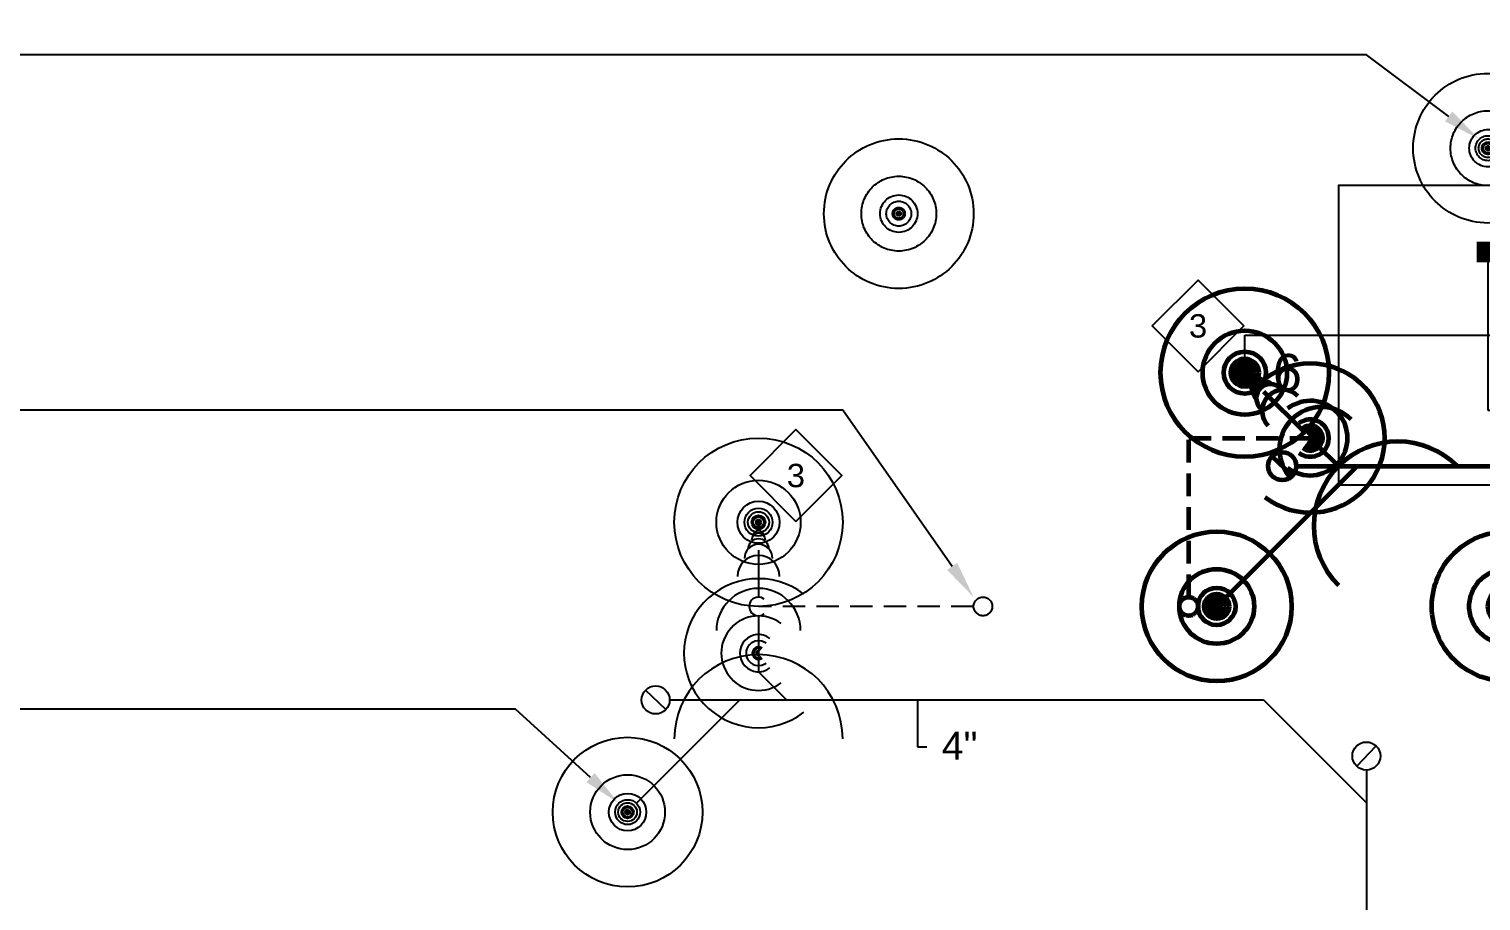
# Model space of a CAD drawing. Extents: x -29500 to 23517, y -2581 to 1886.
# Drawn here: x -3226 to -2760.3, y 593.7 to 873.4 of the extents above; entities that cross this region are included whole.
import ezdxf
from ezdxf import colors
from ezdxf.entities.mleader import LeaderData, LeaderLine
from ezdxf.enums import TextEntityAlignment as Align
from ezdxf.math import Vec2, Vec3

# ---------------------------------------------------------------- set-up
doc = ezdxf.new("R2010")
doc.units = 0
doc.header["$LTSCALE"] = 36
doc.header["$MEASUREMENT"] = 0
doc.linetypes.add('VENT', pattern=[0.3, 0.2, -0.1])
for name, color, linetype in [('G-ANNO-TEXT', 70, 'Continuous'), ('G-ANNO-TEXT @ 96', 70, 'Continuous'), ('P-GD-N', 3, 'Continuous'), ('P-GD-N @ 1 (1)', 3, 'Continuous'), ('P-GD-N @ 1 (2)', 3, 'Continuous'), ('P-GD-N @ 12', 3, 'Continuous'), ('P-GD-N @ 128', 3, 'Continuous'), ('P-GD-N @ 16', 3, 'Continuous'), ('P-GD-N @ 192', 3, 'Continuous'), ('P-GD-N @ 2', 3, 'Continuous'), ('P-GD-N @ 24', 3, 'Continuous'), ('P-GD-N @ 384', 3, 'Continuous'), ('P-GD-N @ 4', 3, 'Continuous'), ('P-GD-N @ 48', 3, 'Continuous'), ('P-GD-N @ 64', 3, 'Continuous'), ('P-GD-N @ 768', 3, 'Continuous'), ('P-GD-N @ 8', 3, 'Continuous'), ('P-GD-N @ 96', 3, 'Continuous'), ('P-GV-N', 3, 'VENT'), ('P-GV-N @ 1 (1)', 3, 'VENT'), ('P-GV-N @ 1 (2)', 3, 'VENT'), ('P-GV-N @ 12', 3, 'VENT'), ('P-GV-N @ 128', 3, 'VENT'), ('P-GV-N @ 16', 3, 'VENT'), ('P-GV-N @ 192', 3, 'VENT'), ('P-GV-N @ 2', 3, 'VENT'), ('P-GV-N @ 24', 3, 'VENT'), ('P-GV-N @ 384', 3, 'VENT'), ('P-GV-N @ 4', 3, 'VENT'), ('P-GV-N @ 48', 3, 'VENT'), ('P-GV-N @ 64', 3, 'VENT'), ('P-GV-N @ 768', 3, 'VENT'), ('P-GV-N @ 8', 3, 'VENT'), ('P-GV-N @ 96', 3, 'VENT'), ('P-TP-N', 4, 'Continuous'), ('P-TP-N @ 1 (1)', 4, 'Continuous'), ('P-TP-N @ 1 (2)', 4, 'Continuous'), ('P-TP-N @ 128', 4, 'Continuous'), ('P-TP-N @ 192', 4, 'Continuous'), ('P-TP-N @ 384', 4, 'Continuous'), ('P-TP-N @ 48', 4, 'Continuous'), ('P-TP-N @ 64', 4, 'Continuous'), ('P-TP-N @ 768', 4, 'Continuous'), ('P-TP-N @ 96', 4, 'Continuous')]:
    doc.layers.add(name, color=color, linetype=linetype)
doc.layers.add('P-SAN-DFU', color=7, linetype='Continuous', plot=False)
for name, color, linetype, lineweight in [('P-SAN-N', 6, 'Continuous', 60), ('P-SAN-N @ 1 (1)', 6, 'Continuous', 60), ('P-SAN-N @ 1 (2)', 6, 'Continuous', 60), ('P-SAN-N @ 12', 6, 'Continuous', 60), ('P-SAN-N @ 128', 6, 'Continuous', 60), ('P-SAN-N @ 16', 6, 'Continuous', 60), ('P-SAN-N @ 192', 6, 'Continuous', 60), ('P-SAN-N @ 2', 6, 'Continuous', 60), ('P-SAN-N @ 24', 6, 'Continuous', 60), ('P-SAN-N @ 384', 6, 'Continuous', 60), ('P-SAN-N @ 4', 6, 'Continuous', 60), ('P-SAN-N @ 48', 6, 'Continuous', 60), ('P-SAN-N @ 64', 6, 'Continuous', 60), ('P-SAN-N @ 768', 6, 'Continuous', 60), ('P-SAN-N @ 8', 6, 'Continuous', 60), ('P-SAN-N @ 96', 6, 'Continuous', 60), ('P-SANV-N', 5, 'VENT', 60), ('P-SANV-N @ 1 (1)', 5, 'VENT', 60), ('P-SANV-N @ 1 (2)', 5, 'VENT', 60), ('P-SANV-N @ 12', 5, 'VENT', 60), ('P-SANV-N @ 128', 5, 'VENT', 60), ('P-SANV-N @ 16', 5, 'VENT', 60), ('P-SANV-N @ 192', 5, 'VENT', 60), ('P-SANV-N @ 2', 5, 'VENT', 60), ('P-SANV-N @ 24', 5, 'VENT', 60), ('P-SANV-N @ 384', 5, 'VENT', 60), ('P-SANV-N @ 4', 5, 'VENT', 60), ('P-SANV-N @ 48', 5, 'VENT', 60), ('P-SANV-N @ 64', 5, 'VENT', 60), ('P-SANV-N @ 768', 5, 'VENT', 60), ('P-SANV-N @ 8', 5, 'VENT', 60), ('P-SANV-N @ 96', 5, 'VENT', 60)]:
    doc.layers.add(name, color=color, linetype=linetype, lineweight=lineweight)
doc.styles.add('Arial', font='arial.ttf')
doc.dimstyles.new('Loop096', dxfattribs={"dimscale": 0, "dimtxt": 0.09375, "dimasz": 0.03125, "dimexe": 0.0625, "dimexo": 0.0625, "dimgap": 0.09375, "dimtad": 1, "dimdec": 4, "dimzin": 3, "dimdsep": 46, "dimlunit": 4, "dimtxsty": 'Arial', "dimblk": 'OBLIQUE', "dimcen": 0.09375, "dimdle": 0.0625, "dimclrd": 256, "dimclre": 256, "dimclrt": 256, "dimadec": 4, "dimazin": 0, "dimtfac": 0.8, "dimtdec": 4, "dimtix": 1, "dimtofl": 0, "dimtmove": 1, "dimatfit": 0, "dimldrblk": 'LeaderNoteBlock', "dimfxl": 1, "dimfrac": 1, "dimtolj": 1, "dimtzin": 0, "dimlwd": -1, "dimlwe": -1, "dimarcsym": 0})

# ---------------------------------------------------------------- blocks, each defined once
blk = doc.blocks.new('*U6')
blk.add_circle((0, 0), 0.03125)
blk = doc.blocks.new('*U1202')
at = {"layer": 'P-GD-N @ 1 (1)'}
blk.add_blockref('*U6', (-3034, 622.15), dxfattribs=at)
at = {"layer": 'P-GD-N @ 1 (2)'}
blk.add_blockref('*U6', (-3034, 622.15), dxfattribs=at)
at = {"layer": 'P-GD-N @ 12', "xscale": 12, "yscale": 12, "zscale": 12}
blk.add_blockref('*U6', (-3034, 622.15), dxfattribs=at)
at = {"layer": 'P-GD-N @ 128', "xscale": 128, "yscale": 128, "zscale": 128}
blk.add_blockref('*U6', (-3034, 622.15), dxfattribs=at)
at = {"layer": 'P-GD-N @ 16', "xscale": 16, "yscale": 16, "zscale": 16}
blk.add_blockref('*U6', (-3034, 622.15), dxfattribs=at)
at = {"layer": 'P-GD-N @ 192', "xscale": 192, "yscale": 192, "zscale": 192}
blk.add_blockref('*U6', (-3034, 622.15), dxfattribs=at)
at = {"layer": 'P-GD-N @ 2', "xscale": 2, "yscale": 2, "zscale": 2}
blk.add_blockref('*U6', (-3034, 622.15), dxfattribs=at)
at = {"layer": 'P-GD-N @ 24', "xscale": 24, "yscale": 24, "zscale": 24}
blk.add_blockref('*U6', (-3034, 622.15), dxfattribs=at)
at = {"layer": 'P-GD-N @ 384', "xscale": 384, "yscale": 384, "zscale": 384}
blk.add_blockref('*U6', (-3034, 622.15), dxfattribs=at)
at = {"layer": 'P-GD-N @ 4', "xscale": 4, "yscale": 4, "zscale": 4}
blk.add_blockref('*U6', (-3034, 622.15), dxfattribs=at)
at = {"layer": 'P-GD-N @ 48', "xscale": 48, "yscale": 48, "zscale": 48}
blk.add_blockref('*U6', (-3034, 622.15), dxfattribs=at)
at = {"layer": 'P-GD-N @ 64', "xscale": 64, "yscale": 64, "zscale": 64}
blk.add_blockref('*U6', (-3034, 622.15), dxfattribs=at)
at = {"layer": 'P-GD-N @ 768', "xscale": 768, "yscale": 768, "zscale": 768}
blk.add_blockref('*U6', (-3034, 622.15), dxfattribs=at)
at = {"layer": 'P-GD-N @ 8', "xscale": 8, "yscale": 8, "zscale": 8}
blk.add_blockref('*U6', (-3034, 622.15), dxfattribs=at)
at = {"layer": 'P-GD-N @ 96', "xscale": 96, "yscale": 96, "zscale": 96}
blk.add_blockref('*U6', (-3034, 622.15), dxfattribs=at)
blk = doc.blocks.new('*U1211')
at = {"layer": 'P-GV-N @ 1 (1)'}
blk.add_blockref('*U6', (-2947, 814.15), dxfattribs=at)
at = {"layer": 'P-GV-N @ 1 (2)'}
blk.add_blockref('*U6', (-2947, 814.15), dxfattribs=at)
at = {"layer": 'P-GV-N @ 12', "xscale": 12, "yscale": 12, "zscale": 12}
blk.add_blockref('*U6', (-2947, 814.15), dxfattribs=at)
at = {"layer": 'P-GV-N @ 128', "xscale": 128, "yscale": 128, "zscale": 128}
blk.add_blockref('*U6', (-2947, 814.15), dxfattribs=at)
at = {"layer": 'P-GV-N @ 16', "xscale": 16, "yscale": 16, "zscale": 16}
blk.add_blockref('*U6', (-2947, 814.15), dxfattribs=at)
at = {"layer": 'P-GV-N @ 192', "xscale": 192, "yscale": 192, "zscale": 192}
blk.add_blockref('*U6', (-2947, 814.15), dxfattribs=at)
at = {"layer": 'P-GV-N @ 2', "xscale": 2, "yscale": 2, "zscale": 2}
blk.add_blockref('*U6', (-2947, 814.15), dxfattribs=at)
at = {"layer": 'P-GV-N @ 24', "xscale": 24, "yscale": 24, "zscale": 24}
blk.add_blockref('*U6', (-2947, 814.15), dxfattribs=at)
at = {"layer": 'P-GV-N @ 384', "xscale": 384, "yscale": 384, "zscale": 384}
blk.add_blockref('*U6', (-2947, 814.15), dxfattribs=at)
at = {"layer": 'P-GV-N @ 4', "xscale": 4, "yscale": 4, "zscale": 4}
blk.add_blockref('*U6', (-2947, 814.15), dxfattribs=at)
at = {"layer": 'P-GV-N @ 48', "xscale": 48, "yscale": 48, "zscale": 48}
blk.add_blockref('*U6', (-2947, 814.15), dxfattribs=at)
at = {"layer": 'P-GV-N @ 64', "xscale": 64, "yscale": 64, "zscale": 64}
blk.add_blockref('*U6', (-2947, 814.15), dxfattribs=at)
at = {"layer": 'P-GV-N @ 768', "xscale": 768, "yscale": 768, "zscale": 768}
blk.add_blockref('*U6', (-2947, 814.15), dxfattribs=at)
at = {"layer": 'P-GV-N @ 8', "xscale": 8, "yscale": 8, "zscale": 8}
blk.add_blockref('*U6', (-2947, 814.15), dxfattribs=at)
at = {"layer": 'P-GV-N @ 96', "xscale": 96, "yscale": 96, "zscale": 96}
blk.add_blockref('*U6', (-2920, 688.15), dxfattribs=at)
blk = doc.blocks.new('*U1212')
at = {"layer": 'P-GV-N @ 1 (1)'}
blk.add_blockref('*U6', (-2758, 835.15), dxfattribs=at)
at = {"layer": 'P-GV-N @ 1 (2)'}
blk.add_blockref('*U6', (-2758, 835.15), dxfattribs=at)
at = {"layer": 'P-GV-N @ 12', "xscale": 12, "yscale": 12, "zscale": 12}
blk.add_blockref('*U6', (-2758, 835.15), dxfattribs=at)
at = {"layer": 'P-GV-N @ 128', "xscale": 128, "yscale": 128, "zscale": 128}
blk.add_blockref('*U6', (-2758, 835.15), dxfattribs=at)
at = {"layer": 'P-GV-N @ 16', "xscale": 16, "yscale": 16, "zscale": 16}
blk.add_blockref('*U6', (-2758, 835.15), dxfattribs=at)
at = {"layer": 'P-GV-N @ 192', "xscale": 192, "yscale": 192, "zscale": 192}
blk.add_blockref('*U6', (-2758, 835.15), dxfattribs=at)
at = {"layer": 'P-GV-N @ 2', "xscale": 2, "yscale": 2, "zscale": 2}
blk.add_blockref('*U6', (-2758, 835.15), dxfattribs=at)
at = {"layer": 'P-GV-N @ 24', "xscale": 24, "yscale": 24, "zscale": 24}
blk.add_blockref('*U6', (-2758, 835.15), dxfattribs=at)
at = {"layer": 'P-GV-N @ 384', "xscale": 384, "yscale": 384, "zscale": 384}
blk.add_blockref('*U6', (-2758, 835.15), dxfattribs=at)
at = {"layer": 'P-GV-N @ 4', "xscale": 4, "yscale": 4, "zscale": 4}
blk.add_blockref('*U6', (-2758, 835.15), dxfattribs=at)
at = {"layer": 'P-GV-N @ 48', "xscale": 48, "yscale": 48, "zscale": 48}
blk.add_blockref('*U6', (-2758, 835.15), dxfattribs=at)
at = {"layer": 'P-GV-N @ 64', "xscale": 64, "yscale": 64, "zscale": 64}
blk.add_blockref('*U6', (-2758, 835.15), dxfattribs=at)
at = {"layer": 'P-GV-N @ 768', "xscale": 768, "yscale": 768, "zscale": 768}
blk.add_blockref('*U6', (-2758, 835.15), dxfattribs=at)
at = {"layer": 'P-GV-N @ 8', "xscale": 8, "yscale": 8, "zscale": 8}
blk.add_blockref('*U6', (-2758, 835.15), dxfattribs=at)
at = {"layer": 'P-GV-N @ 96', "xscale": 96, "yscale": 96, "zscale": 96}
blk.add_blockref('*U6', (-2758, 835.15), dxfattribs=at)
blk = doc.blocks.new('*U1217')
at = {"layer": 'P-SAN-N @ 1 (1)'}
blk.add_blockref('*U6', (-2845, 688.15), dxfattribs=at)
at = {"layer": 'P-SAN-N @ 1 (2)'}
blk.add_blockref('*U6', (-2845, 688.15), dxfattribs=at)
at = {"layer": 'P-SAN-N @ 12', "xscale": 12, "yscale": 12, "zscale": 12}
blk.add_blockref('*U6', (-2845, 688.15), dxfattribs=at)
at = {"layer": 'P-SAN-N @ 128', "xscale": 128, "yscale": 128, "zscale": 128}
blk.add_blockref('*U6', (-2845, 688.15), dxfattribs=at)
at = {"layer": 'P-SAN-N @ 16', "xscale": 16, "yscale": 16, "zscale": 16}
blk.add_blockref('*U6', (-2845, 688.15), dxfattribs=at)
at = {"layer": 'P-SAN-N @ 192', "xscale": 192, "yscale": 192, "zscale": 192}
blk.add_blockref('*U6', (-2845, 688.15), dxfattribs=at)
at = {"layer": 'P-SAN-N @ 2', "xscale": 2, "yscale": 2, "zscale": 2}
blk.add_blockref('*U6', (-2845, 688.15), dxfattribs=at)
at = {"layer": 'P-SAN-N @ 24', "xscale": 24, "yscale": 24, "zscale": 24}
blk.add_blockref('*U6', (-2845, 688.15), dxfattribs=at)
at = {"layer": 'P-SAN-N @ 384', "xscale": 384, "yscale": 384, "zscale": 384}
blk.add_blockref('*U6', (-2845, 688.15), dxfattribs=at)
at = {"layer": 'P-SAN-N @ 4', "xscale": 4, "yscale": 4, "zscale": 4}
blk.add_blockref('*U6', (-2845, 688.15), dxfattribs=at)
at = {"layer": 'P-SAN-N @ 48', "xscale": 48, "yscale": 48, "zscale": 48}
blk.add_blockref('*U6', (-2845, 688.15), dxfattribs=at)
at = {"layer": 'P-SAN-N @ 64', "xscale": 64, "yscale": 64, "zscale": 64}
blk.add_blockref('*U6', (-2845, 688.15), dxfattribs=at)
at = {"layer": 'P-SAN-N @ 768', "xscale": 768, "yscale": 768, "zscale": 768}
blk.add_blockref('*U6', (-2845, 688.15), dxfattribs=at)
at = {"layer": 'P-SAN-N @ 8', "xscale": 8, "yscale": 8, "zscale": 8}
blk.add_blockref('*U6', (-2845, 688.15), dxfattribs=at)
at = {"layer": 'P-SAN-N @ 96', "xscale": 96, "yscale": 96, "zscale": 96}
blk.add_blockref('*U6', (-2845, 688.15), dxfattribs=at)
blk = doc.blocks.new('*U1218')
at = {"layer": 'P-SANV-N @ 1 (1)'}
blk.add_blockref('*U6', (-2752, 688.15), dxfattribs=at)
at = {"layer": 'P-SANV-N @ 1 (2)'}
blk.add_blockref('*U6', (-2752, 688.15), dxfattribs=at)
at = {"layer": 'P-SANV-N @ 12', "xscale": 12, "yscale": 12, "zscale": 12}
blk.add_blockref('*U6', (-2752, 688.15), dxfattribs=at)
at = {"layer": 'P-SANV-N @ 128', "xscale": 128, "yscale": 128, "zscale": 128}
blk.add_blockref('*U6', (-2752, 688.15), dxfattribs=at)
at = {"layer": 'P-SANV-N @ 16', "xscale": 16, "yscale": 16, "zscale": 16}
blk.add_blockref('*U6', (-2752, 688.15), dxfattribs=at)
at = {"layer": 'P-SANV-N @ 192', "xscale": 192, "yscale": 192, "zscale": 192}
blk.add_blockref('*U6', (-2752, 688.15), dxfattribs=at)
at = {"layer": 'P-SANV-N @ 2', "xscale": 2, "yscale": 2, "zscale": 2}
blk.add_blockref('*U6', (-2752, 688.15), dxfattribs=at)
at = {"layer": 'P-SANV-N @ 24', "xscale": 24, "yscale": 24, "zscale": 24}
blk.add_blockref('*U6', (-2752, 688.15), dxfattribs=at)
at = {"layer": 'P-SANV-N @ 384', "xscale": 384, "yscale": 384, "zscale": 384}
blk.add_blockref('*U6', (-2752, 688.15), dxfattribs=at)
at = {"layer": 'P-SANV-N @ 4', "xscale": 4, "yscale": 4, "zscale": 4}
blk.add_blockref('*U6', (-2752, 688.15), dxfattribs=at)
at = {"layer": 'P-SANV-N @ 48', "xscale": 48, "yscale": 48, "zscale": 48}
blk.add_blockref('*U6', (-2752, 688.15), dxfattribs=at)
at = {"layer": 'P-SANV-N @ 64', "xscale": 64, "yscale": 64, "zscale": 64}
blk.add_blockref('*U6', (-2752, 688.15), dxfattribs=at)
at = {"layer": 'P-SANV-N @ 768', "xscale": 768, "yscale": 768, "zscale": 768}
blk.add_blockref('*U6', (-2752, 688.15), dxfattribs=at)
at = {"layer": 'P-SANV-N @ 8', "xscale": 8, "yscale": 8, "zscale": 8}
blk.add_blockref('*U6', (-2752, 688.15), dxfattribs=at)
at = {"layer": 'P-SANV-N @ 96', "xscale": 96, "yscale": 96, "zscale": 96}
blk.add_blockref('*U6', (-2854, 688.15), dxfattribs=at)
blk = doc.blocks.new('*U14')
at = {"linetype": 'Continuous'}
blk.add_circle((0, 0), 0.03516, dxfattribs=at)
blk.add_arc((0.09046, 0), 0.03516, 90, 270, dxfattribs=at)
blk = doc.blocks.new('*U1294')
at = {"layer": 'P-GD-N @ 1 (1)', "rotation": 270}
blk.add_blockref('*U14', (-2992, 715.15), dxfattribs=at)
at = {"layer": 'P-GD-N @ 1 (2)', "rotation": 270}
blk.add_blockref('*U14', (-2992, 715.15), dxfattribs=at)
at = {"layer": 'P-GD-N @ 12', "xscale": 12, "yscale": 12, "zscale": 12, "rotation": 270}
blk.add_blockref('*U14', (-2992, 715.15), dxfattribs=at)
at = {"layer": 'P-GD-N @ 128', "xscale": 128, "yscale": 128, "zscale": 128, "rotation": 270}
blk.add_blockref('*U14', (-2992, 715.15), dxfattribs=at)
at = {"layer": 'P-GD-N @ 16', "xscale": 16, "yscale": 16, "zscale": 16, "rotation": 270}
blk.add_blockref('*U14', (-2992, 715.15), dxfattribs=at)
at = {"layer": 'P-GD-N @ 192', "xscale": 192, "yscale": 192, "zscale": 192, "rotation": 270}
blk.add_blockref('*U14', (-2992, 715.15), dxfattribs=at)
at = {"layer": 'P-GD-N @ 2', "xscale": 2, "yscale": 2, "zscale": 2, "rotation": 270}
blk.add_blockref('*U14', (-2992, 715.15), dxfattribs=at)
at = {"layer": 'P-GD-N @ 24', "xscale": 24, "yscale": 24, "zscale": 24, "rotation": 270}
blk.add_blockref('*U14', (-2992, 715.15), dxfattribs=at)
at = {"layer": 'P-GD-N @ 384', "xscale": 384, "yscale": 384, "zscale": 384, "rotation": 270}
blk.add_blockref('*U14', (-2992, 715.15), dxfattribs=at)
at = {"layer": 'P-GD-N @ 4', "xscale": 4, "yscale": 4, "zscale": 4, "rotation": 270}
blk.add_blockref('*U14', (-2992, 715.15), dxfattribs=at)
at = {"layer": 'P-GD-N @ 48', "xscale": 48, "yscale": 48, "zscale": 48, "rotation": 270}
blk.add_blockref('*U14', (-2992, 715.15), dxfattribs=at)
at = {"layer": 'P-GD-N @ 64', "xscale": 64, "yscale": 64, "zscale": 64, "rotation": 270}
blk.add_blockref('*U14', (-2992, 715.15), dxfattribs=at)
at = {"layer": 'P-GD-N @ 768', "xscale": 768, "yscale": 768, "zscale": 768, "rotation": 270}
blk.add_blockref('*U14', (-2992, 715.15), dxfattribs=at)
at = {"layer": 'P-GD-N @ 8', "xscale": 8, "yscale": 8, "zscale": 8, "rotation": 270}
blk.add_blockref('*U14', (-2992, 715.15), dxfattribs=at)
at = {"layer": 'P-GD-N @ 96', "xscale": 96, "yscale": 96, "zscale": 96, "rotation": 270}
blk.add_blockref('*U14', (-2992, 715.15), dxfattribs=at)
blk = doc.blocks.new('FLOOR CLEAN OUT')
at = {"color": 7, "linetype": 'Continuous'}
blk.add_line((0.034, -0.0323), (-0.0341, 0.0321), dxfattribs=at)
at = {"linetype": 'Continuous'}
blk.add_circle((0, 0), 0.0469, dxfattribs=at)
blk = doc.blocks.new('*U1297')
at = {"layer": 'P-SAN-N @ 1 (1)', "rotation": 315}
blk.add_blockref('*U14', (-2836, 763.15), dxfattribs=at)
at = {"layer": 'P-SAN-N @ 1 (2)', "rotation": 315}
blk.add_blockref('*U14', (-2836, 763.15), dxfattribs=at)
at = {"layer": 'P-SAN-N @ 12', "xscale": 12, "yscale": 12, "zscale": 12, "rotation": 315}
blk.add_blockref('*U14', (-2836, 763.15), dxfattribs=at)
at = {"layer": 'P-SAN-N @ 128', "xscale": 128, "yscale": 128, "zscale": 128, "rotation": 315}
blk.add_blockref('*U14', (-2836, 763.15), dxfattribs=at)
at = {"layer": 'P-SAN-N @ 16', "xscale": 16, "yscale": 16, "zscale": 16, "rotation": 315}
blk.add_blockref('*U14', (-2836, 763.15), dxfattribs=at)
at = {"layer": 'P-SAN-N @ 192', "xscale": 192, "yscale": 192, "zscale": 192, "rotation": 315}
blk.add_blockref('*U14', (-2836, 763.15), dxfattribs=at)
at = {"layer": 'P-SAN-N @ 2', "xscale": 2, "yscale": 2, "zscale": 2, "rotation": 315}
blk.add_blockref('*U14', (-2836, 763.15), dxfattribs=at)
at = {"layer": 'P-SAN-N @ 24', "xscale": 24, "yscale": 24, "zscale": 24, "rotation": 315}
blk.add_blockref('*U14', (-2836, 763.15), dxfattribs=at)
at = {"layer": 'P-SAN-N @ 384', "xscale": 383.9999999999999, "yscale": 383.9999999999999, "zscale": 383.9999999999999, "rotation": 315}
blk.add_blockref('*U14', (-2836, 763.15), dxfattribs=at)
at = {"layer": 'P-SAN-N @ 4', "xscale": 4, "yscale": 4, "zscale": 4, "rotation": 315}
blk.add_blockref('*U14', (-2836, 763.15), dxfattribs=at)
at = {"layer": 'P-SAN-N @ 48', "xscale": 47.99999999999999, "yscale": 47.99999999999999, "zscale": 47.99999999999999, "rotation": 315}
blk.add_blockref('*U14', (-2836, 763.15), dxfattribs=at)
at = {"layer": 'P-SAN-N @ 64', "xscale": 64, "yscale": 64, "zscale": 64, "rotation": 315}
blk.add_blockref('*U14', (-2836, 763.15), dxfattribs=at)
at = {"layer": 'P-SAN-N @ 768', "xscale": 767.9999999999999, "yscale": 767.9999999999999, "zscale": 767.9999999999999, "rotation": 315}
blk.add_blockref('*U14', (-2836, 763.15), dxfattribs=at)
at = {"layer": 'P-SAN-N @ 8', "xscale": 8, "yscale": 8, "zscale": 8, "rotation": 315}
blk.add_blockref('*U14', (-2836, 763.15), dxfattribs=at)
at = {"layer": 'P-SAN-N @ 96', "xscale": 95.99999999999999, "yscale": 95.99999999999999, "zscale": 95.99999999999999, "rotation": 315}
blk.add_blockref('*U14', (-2836, 763.15), dxfattribs=at)
blk = doc.blocks.new('*U41')
at = {"linetype": 'Continuous'}
blk.add_arc((0, 0), 0.03112, 232.56697, 127.43303, dxfattribs=at)
blk = doc.blocks.new('*U1321')
at = {"layer": 'P-GD-N @ 1 (1)', "rotation": 180}
blk.add_blockref('*U41', (-2992, 673.15), dxfattribs=at)
at = {"layer": 'P-GD-N @ 1 (2)', "rotation": 180}
blk.add_blockref('*U41', (-2992, 673.15), dxfattribs=at)
at = {"layer": 'P-GD-N @ 12', "xscale": 12, "yscale": 12, "zscale": 12, "rotation": 180}
blk.add_blockref('*U41', (-2992, 673.15), dxfattribs=at)
at = {"layer": 'P-GD-N @ 128', "xscale": 128, "yscale": 128, "zscale": 128, "rotation": 180}
blk.add_blockref('*U41', (-2992, 673.15), dxfattribs=at)
at = {"layer": 'P-GD-N @ 16', "xscale": 16, "yscale": 16, "zscale": 16, "rotation": 180}
blk.add_blockref('*U41', (-2992, 673.15), dxfattribs=at)
at = {"layer": 'P-GD-N @ 192', "xscale": 192, "yscale": 192, "zscale": 192, "rotation": 180}
blk.add_blockref('*U41', (-2992, 673.15), dxfattribs=at)
at = {"layer": 'P-GD-N @ 2', "xscale": 2, "yscale": 2, "zscale": 2, "rotation": 180}
blk.add_blockref('*U41', (-2992, 673.15), dxfattribs=at)
at = {"layer": 'P-GD-N @ 24', "xscale": 24, "yscale": 24, "zscale": 24, "rotation": 180}
blk.add_blockref('*U41', (-2992, 673.15), dxfattribs=at)
at = {"layer": 'P-GD-N @ 384', "xscale": 384, "yscale": 384, "zscale": 384, "rotation": 180}
blk.add_blockref('*U41', (-2992, 673.15), dxfattribs=at)
at = {"layer": 'P-GD-N @ 4', "xscale": 4, "yscale": 4, "zscale": 4, "rotation": 180}
blk.add_blockref('*U41', (-2992, 673.15), dxfattribs=at)
at = {"layer": 'P-GD-N @ 48', "xscale": 48, "yscale": 48, "zscale": 48, "rotation": 180}
blk.add_blockref('*U41', (-2992, 673.15), dxfattribs=at)
at = {"layer": 'P-GD-N @ 64', "xscale": 64, "yscale": 64, "zscale": 64, "rotation": 180}
blk.add_blockref('*U41', (-2992, 673.15), dxfattribs=at)
at = {"layer": 'P-GD-N @ 768', "xscale": 768, "yscale": 768, "zscale": 768, "rotation": 180}
blk.add_blockref('*U41', (-2992, 673.15), dxfattribs=at)
at = {"layer": 'P-GD-N @ 8', "xscale": 8, "yscale": 8, "zscale": 8, "rotation": 180}
blk.add_blockref('*U41', (-2992, 673.15), dxfattribs=at)
at = {"layer": 'P-GD-N @ 96', "xscale": 96, "yscale": 96, "zscale": 96, "rotation": 180}
blk.add_blockref('*U41', (-2992, 688.15), dxfattribs=at)
blk = doc.blocks.new('DIAMOND TAG')
blk.add_lwpolyline([(0, -0.1533), (0.1533, 0), (0, 0.1533), (-0.1533, 0)], close=True)
at = {"style": 'Arial'}
blk.add_attdef('XXX', text='', height=0.0781, dxfattribs=at).set_placement((0, 0), align=Align.MIDDLE)
blk = doc.blocks.new('*U1334')
at = {"layer": 'P-SAN-N @ 1 (1)'}
blk.add_blockref('*U41', (-2815, 742.15), dxfattribs=at)
at = {"layer": 'P-SAN-N @ 1 (2)'}
blk.add_blockref('*U41', (-2815, 742.15), dxfattribs=at)
at = {"layer": 'P-SAN-N @ 12', "xscale": 12, "yscale": 12, "zscale": 12}
blk.add_blockref('*U41', (-2815, 742.15), dxfattribs=at)
at = {"layer": 'P-SAN-N @ 128', "xscale": 128, "yscale": 128, "zscale": 128}
blk.add_blockref('*U41', (-2815, 742.15), dxfattribs=at)
at = {"layer": 'P-SAN-N @ 16', "xscale": 16, "yscale": 16, "zscale": 16}
blk.add_blockref('*U41', (-2815, 742.15), dxfattribs=at)
at = {"layer": 'P-SAN-N @ 192', "xscale": 192, "yscale": 192, "zscale": 192}
blk.add_blockref('*U41', (-2815, 742.15), dxfattribs=at)
at = {"layer": 'P-SAN-N @ 2', "xscale": 2, "yscale": 2, "zscale": 2}
blk.add_blockref('*U41', (-2815, 742.15), dxfattribs=at)
at = {"layer": 'P-SAN-N @ 24', "xscale": 24, "yscale": 24, "zscale": 24}
blk.add_blockref('*U41', (-2815, 742.15), dxfattribs=at)
at = {"layer": 'P-SAN-N @ 384', "xscale": 384, "yscale": 384, "zscale": 384}
blk.add_blockref('*U41', (-2815, 742.15), dxfattribs=at)
at = {"layer": 'P-SAN-N @ 4', "xscale": 4, "yscale": 4, "zscale": 4}
blk.add_blockref('*U41', (-2815, 742.15), dxfattribs=at)
at = {"layer": 'P-SAN-N @ 48', "xscale": 48, "yscale": 48, "zscale": 48}
blk.add_blockref('*U41', (-2815, 742.15), dxfattribs=at)
at = {"layer": 'P-SAN-N @ 64', "xscale": 64, "yscale": 64, "zscale": 64}
blk.add_blockref('*U41', (-2815, 742.15), dxfattribs=at)
at = {"layer": 'P-SAN-N @ 768', "xscale": 768, "yscale": 768, "zscale": 768}
blk.add_blockref('*U41', (-2815, 742.15), dxfattribs=at)
at = {"layer": 'P-SAN-N @ 8', "xscale": 8, "yscale": 8, "zscale": 8}
blk.add_blockref('*U41', (-2815, 742.15), dxfattribs=at)
at = {"layer": 'P-SAN-N @ 96', "xscale": 96, "yscale": 96, "zscale": 96}
blk.add_blockref('*U41', (-2815, 742.15), dxfattribs=at)
blk = doc.blocks.new('*U52')
at = {"layer": 'DEFPOINTS'}
blk.add_lwpolyline([(-0.125, -0.0625), (0.125, -0.0625), (0.125, 0.0625), (-0.125, 0.0625)], close=True, dxfattribs=at)
at = {"style": 'Arial'}
blk.add_text('TP', height=0.078125, dxfattribs=at).set_placement((0, 0), align=Align.MIDDLE)
blk = doc.blocks.new('*U1394')
at = {"layer": 'P-TP-N @ 1 (1)', "linetype": 'ByBlock', "lineweight": -2}
blk.add_blockref('*U52', (-2710, 775.15), dxfattribs=at)
at = {"layer": 'P-TP-N @ 1 (2)', "linetype": 'ByBlock', "lineweight": -2}
blk.add_blockref('*U52', (-2710, 775.15), dxfattribs=at)
at = {"layer": 'P-TP-N @ 128', "linetype": 'ByBlock', "lineweight": -2, "xscale": 128, "yscale": 128, "zscale": 128}
blk.add_blockref('*U52', (-2710, 775.15), dxfattribs=at)
at = {"layer": 'P-TP-N @ 192', "linetype": 'ByBlock', "lineweight": -2, "xscale": 192, "yscale": 192, "zscale": 192}
blk.add_blockref('*U52', (-2710, 775.15), dxfattribs=at)
at = {"layer": 'P-TP-N @ 384', "linetype": 'ByBlock', "lineweight": -2, "xscale": 384, "yscale": 384, "zscale": 384}
blk.add_blockref('*U52', (-2710, 775.15), dxfattribs=at)
at = {"layer": 'P-TP-N @ 48', "linetype": 'ByBlock', "lineweight": -2, "xscale": 48, "yscale": 48, "zscale": 48}
blk.add_blockref('*U52', (-2710, 775.15), dxfattribs=at)
at = {"layer": 'P-TP-N @ 64', "linetype": 'ByBlock', "lineweight": -2, "xscale": 64, "yscale": 64, "zscale": 64}
blk.add_blockref('*U52', (-2710, 775.15), dxfattribs=at)
at = {"layer": 'P-TP-N @ 768', "linetype": 'ByBlock', "lineweight": -2, "xscale": 768, "yscale": 768, "zscale": 768}
blk.add_blockref('*U52', (-2710, 775.15), dxfattribs=at)
at = {"layer": 'P-TP-N @ 96', "linetype": 'ByBlock', "lineweight": -2, "xscale": 96, "yscale": 96, "zscale": 96}
blk.add_blockref('*U52', (-2710, 775.15), dxfattribs=at)
blk = doc.blocks.new('_Oblique')
at = {"color": 0, "linetype": 'ByBlock', "lineweight": -2}
blk.add_line((-0.5, -0.5), (0.5, 0.5), dxfattribs=at)
blk = doc.blocks.new('LeaderNoteBlock')
blk.add_ellipse((0, 0), major_axis=(1, 0), ratio=0.25, start_param=5.387521, end_param=10.320443)

msp = doc.modelspace()

# ---------------------------------------------------------------- linework, layer by layer
at = {"layer": 'P-GD-N'}
for p, q in [((-2992, 706.15), (-2992, 691.15)), ((-2992, 685.15), (-2992, 667.15)), ((-2992, 667.15), (-2983, 658.15)), ((-3031, 625.15), (-2998, 658.15)), ((-3020.5, 658.15), (-2830, 658.15)), ((-2830, 658.15), (-2797, 625.15)), ((-2797, 635.65), (-2797, 325.15))]:
    msp.add_line(p, q, dxfattribs=at)
at = {"layer": 'P-GV-N'}
msp.add_line((-2923, 688.15), (-2992, 688.15), dxfattribs=at)
at = {"layer": 'P-SAN-N'}
for p, q in [((-2830, 757.15), (-2817.12, 744.28)), ((-2812.88, 740.03), (-2806, 733.15)), ((-2842, 691.15), (-2800, 733.15)), ((-2819.5, 733.15), (-2623, 733.15))]:
    msp.add_line(p, q, dxfattribs=at)
at = {"layer": 'P-SANV-N'}
for p, q in [((-2854, 691.15), (-2854, 742.15)), ((-2854, 742.15), (-2815, 742.15))]:
    msp.add_line(p, q, dxfattribs=at)
at = {"layer": 'P-TP-N'}
for p, q in [((-2836, 766.15), (-2836, 775.15)), ((-2836, 775.15), (-2722, 775.15))]:
    msp.add_line(p, q, dxfattribs=at)

# ---------------------------------------------------------------- block references
at = {"layer": 'G-ANNO-TEXT @ 96', "xscale": 96, "yscale": 96, "zscale": 96}
for p in [(-2851, 778.15), (-2980, 730.15)]:
    msp.add_blockref('DIAMOND TAG', p, dxfattribs=at).add_auto_attribs({'XXX': '3'})
at = {"layer": 'P-GD-N'}
for name in ['*U1294', '*U1321', '*U1202']:
    msp.add_blockref(name, (0, 0), dxfattribs=at)
at = {"layer": 'P-GD-N @ 96', "xscale": 96, "yscale": 96, "zscale": 96}
msp.add_blockref('FLOOR CLEAN OUT', (-3025, 658.15), dxfattribs=at)
at = {"layer": 'P-GD-N @ 96', "xscale": 96, "yscale": 96, "zscale": 96, "rotation": 270}
msp.add_blockref('FLOOR CLEAN OUT', (-2797, 640.15), dxfattribs=at)
at = {"layer": 'P-GV-N'}
for name in ['*U1212', '*U1211']:
    msp.add_blockref(name, (0, 0), dxfattribs=at)
at = {"layer": 'P-SAN-N'}
for name in ['*U1297', '*U1334', '*U1217']:
    msp.add_blockref(name, (0, 0), dxfattribs=at)
at = {"layer": 'P-SAN-N @ 96', "xscale": 96, "yscale": 96, "zscale": 96}
msp.add_blockref('FLOOR CLEAN OUT', (-2824, 733.15), dxfattribs=at)
at = {"layer": 'P-SANV-N'}
msp.add_blockref('*U1218', (0, 0), dxfattribs=at)
at = {"layer": 'P-TP-N'}
msp.add_blockref('*U1394', (0, 0), dxfattribs=at)

# ---------------------------------------------------------------- texts
at = {"layer": 'G-ANNO-TEXT', "insert": (-2933.2, 647.95), "char_height": 9, "attachment_point": 1, "style": 'Arial'}
msp.add_mtext_dynamic_manual_height_columns('4"', width=46.2, gutter_width=45, heights=[0], dxfattribs=at)
at = {"layer": 'P-SAN-DFU', "color": 3, "insert": (-2827, 769.15), "char_height": 12, "attachment_point": 1, "style": 'Arial'}
msp.add_mtext_dynamic_manual_height_columns('6', width=68, gutter_width=60, heights=[0], dxfattribs=at)

# ---------------------------------------------------------------- leaders
at = {"layer": 'G-ANNO-TEXT'}
msp.add_leader([(-2941, 658.15), (-2941, 643.15), (-2938, 643.15)], dimstyle='Loop096', override={"dimscale": 0}, dxfattribs=at)
ml = msp.add_multileader_mtext('Standard', dxfattribs=at)
ml.set_content("GAS & OIL TRAP IS POURED IN PLACE BY STRUCTURAL AND SHALL CONFORM TO 248 CMR & MWRA GUIDELINES\\PRIM INV. EL. = VERIFY IN FIELD\\PINLET INV. EL. = 26.0'\\POUTLET INV. EL. = 25.7'\\PBOTTOM INV. EL. = 19.6'", color=256, style='Arial')
ml.set_leader_properties(color=256, linetype='ByLayer', lineweight=-1)
ml.build(insert=Vec2(0, 0))
ml.multileader.update_dxf_attribs({"has_dogleg": 0, "dogleg_length": 0.125, "arrow_head_size": 12, "scale": 96})
ctx = ml.context
ctx.base_point, ctx.scale, ctx.char_height, ctx.arrow_head_size, ctx.landing_gap_size, ctx.plane_origin = Vec3(-1723.64, 877.15), 96, 9, 12, 3, Vec3(-1336, 892.15)
ctx.text_align_type = 2
notes = []
notes.append((ctx, [(0, (1, 1, 0), (-1435, 877.15), (-1, 0), 12, [(0, [(-1327, 901.15), (-1354, 877.15)], 0, [])])]))
ctx.mtext.insert, ctx.mtext.width, ctx.mtext.alignment, ctx.mtext.flow_direction = Vec3(-1450, 881.73), 292.1835, 3, 5
ml = msp.add_multileader_mtext('Standard', dxfattribs=at)
ml.set_content('2"GDV-UP\\P4"ST-UP(2,000 FT²)', color=256, style='Arial')
ml.set_leader_properties(color=256, linetype='ByLayer', lineweight=-1)
ml.build(insert=Vec2(0, 0))
ml.multileader.update_dxf_attribs({"has_dogleg": 0, "dogleg_length": 0.125, "arrow_head_size": 12, "scale": 96})
ctx = ml.context
ctx.base_point, ctx.scale, ctx.char_height, ctx.arrow_head_size, ctx.landing_gap_size, ctx.plane_origin = Vec3(-3505.44, 865.15), 96, 9, 12, 3, Vec3(-2761, 838.15)
ctx.text_align_type = 2
notes.append((ctx, [(0, (1, 1, 0), (-3376, 865.15), (-1, 0), 12, [(0, [(-2761, 838.15), (-2797, 865.15)], 0, [])])]))
ctx.mtext.insert, ctx.mtext.alignment, ctx.mtext.flow_direction = Vec3(-3391, 870.98), 3, 5
ml = msp.add_multileader_mtext('Standard', dxfattribs=at)
ml.set_content('2"GDV-UP\\P2"V-UP\\P4"SS-UP', color=256, style='Arial')
ml.set_leader_properties(color=256, linetype='ByLayer', lineweight=-1)
ml.build(insert=Vec2(0, 0))
ml.multileader.update_dxf_attribs({"has_dogleg": 0, "dogleg_length": 0.125, "arrow_head_size": 12, "scale": 96})
ctx = ml.context
ctx.base_point, ctx.scale, ctx.char_height, ctx.arrow_head_size, ctx.landing_gap_size, ctx.plane_origin = Vec3(-3453.44, 751.15), 96, 9, 12, 3, Vec3(-2851, 751.15)
ctx.text_align_type = 2
notes.append((ctx, [(0, (1, 1, 0), (-3376, 751.15), (-1, 0), 12, [(0, [(-2923, 691.15), (-2965, 751.15)], 0, [])])]))
ctx.mtext.insert, ctx.mtext.alignment, ctx.mtext.flow_direction = Vec3(-3391, 755.73), 3, 5
ml = msp.add_multileader_mtext('Standard', dxfattribs=at)
ml.set_content('4"GD-UP', color=256, style='Arial')
ml.set_leader_properties(color=256, linetype='ByLayer', lineweight=-1)
ml.build(insert=Vec2(0, 0))
ml.multileader.update_dxf_attribs({"has_dogleg": 0, "dogleg_length": 0.125, "arrow_head_size": 12, "scale": 96})
ctx = ml.context
ctx.base_point, ctx.scale, ctx.char_height, ctx.arrow_head_size, ctx.landing_gap_size, ctx.plane_origin = Vec3(-3442.26, 655.15), 96, 9, 12, 3, Vec3(-3037, 625.15)
ctx.text_align_type = 2
notes.append((ctx, [(0, (1, 1, 0), (-3373, 655.15), (-1, 0), 12, [(0, [(-3037, 625.15), (-3070, 655.15)], 0, [])])]))
ctx.mtext.insert, ctx.mtext.alignment, ctx.mtext.flow_direction = Vec3(-3388, 659.73), 3, 5
for ctx, leaders in notes:
    for number, flags, end, landing, length, lines in leaders:
        leader = LeaderData()
        leader.index, (leader.has_last_leader_line, leader.has_dogleg_vector, leader.attachment_direction) = number, flags
        leader.last_leader_point, leader.dogleg_vector, leader.dogleg_length = Vec3(end), Vec3(landing), length
        for number, points, colour, breaks in lines:
            line = LeaderLine()
            line.index, line.vertices, line.color, line.breaks = number, Vec3.list(points), colors.encode_raw_color(colour), breaks
            leader.lines.append(line)
        ctx.leaders.append(leader)

doc.saveas('drawing.dxf')
